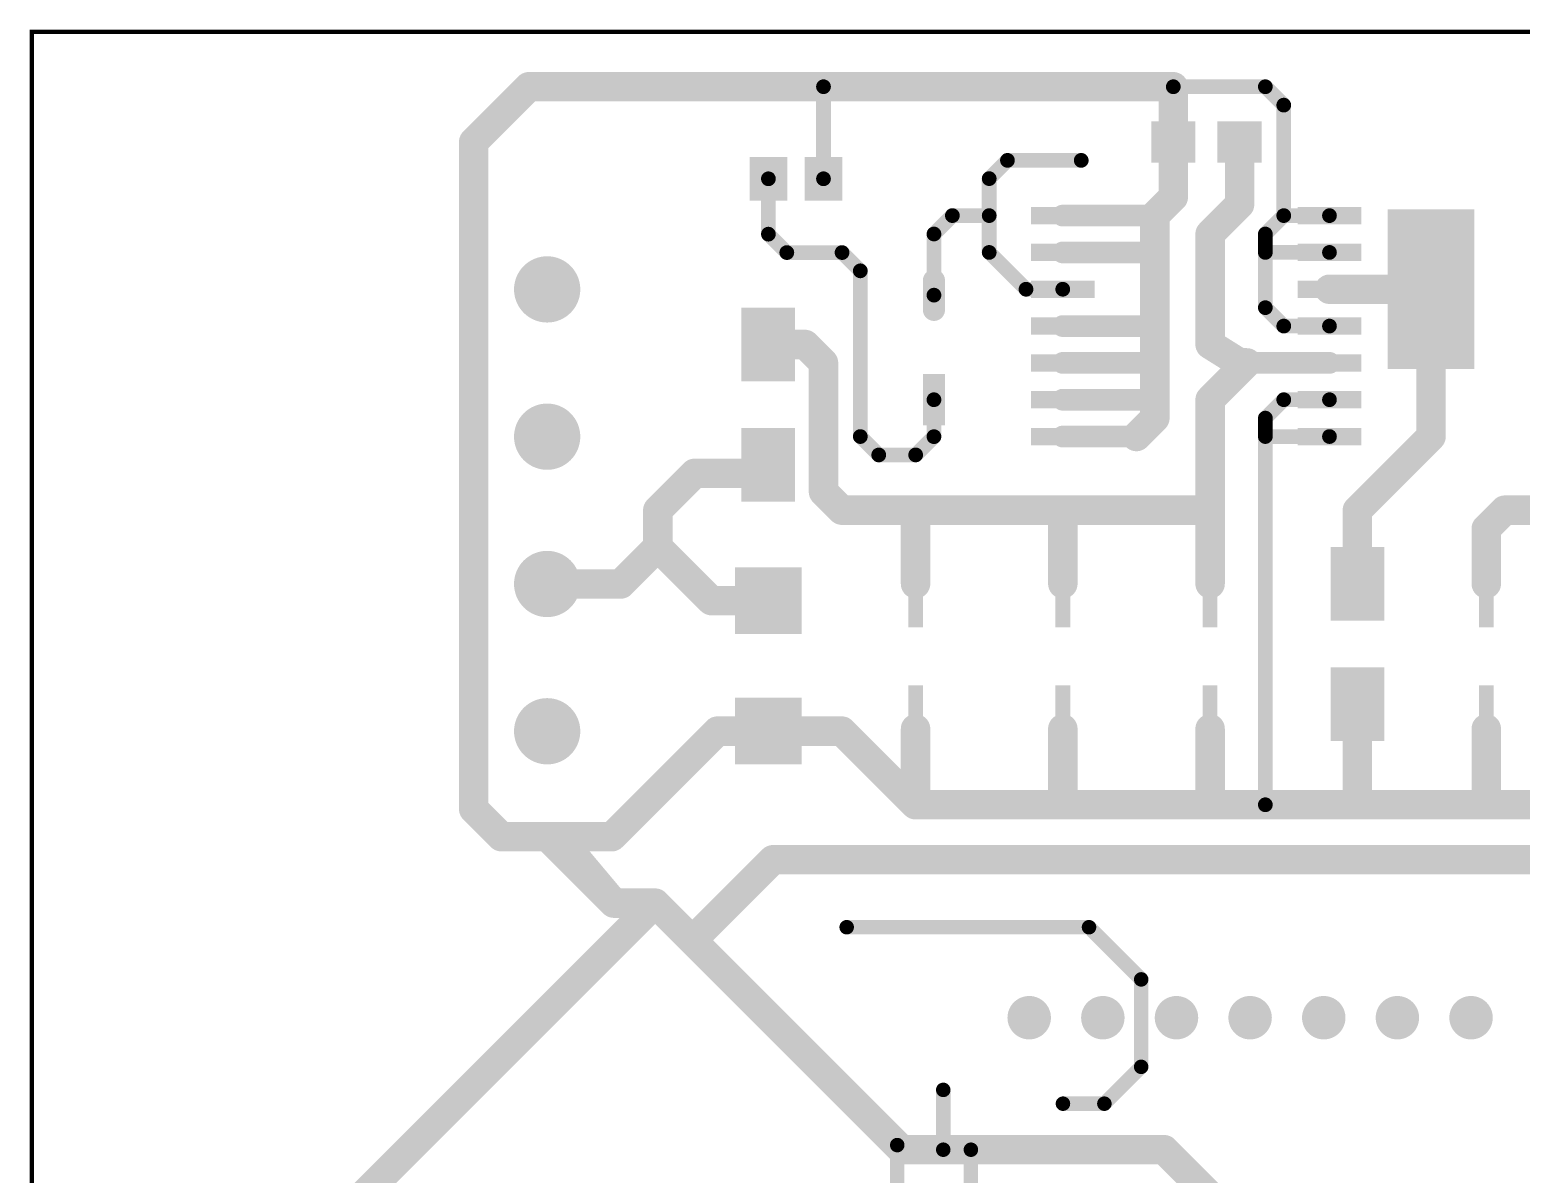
# Model space of a CAD drawing. Extents: x 0 to 80, y 0 to 110.
# Drawn here: x -0.1 to 51.4, y 70.6 to 110.1 of the extents above; entities that cross this region are included whole.
import ezdxf

# ---------------------------------------------------------------- set-up
doc = ezdxf.new("R2010")
doc.units = 0
doc.layers.add('Board_Outline', color=13, linetype='CONTINUOUS')
doc.layers.add('Top', color=5, linetype='CONTINUOUS')

msp = doc.modelspace()

# ---------------------------------------------------------------- linework, layer by layer
at = {"layer": 'Board_Outline', "linetype": 'CONTINUOUS', "const_width": 0.14}
msp.add_lwpolyline([(-0.0005, 0), (79.9995, 0), (79.9995, 110), (-0.0005, 110), (-0.0005, 0)], dxfattribs=at)
at = {"layer": 'Top', "linetype": 'CONTINUOUS'}
for points, const_width in [([(17.1445, 108.1076), (15.2395, 106.2026)], 1.016), ([(27.3045, 108.1076), (17.1445, 108.1076)], 1.016), ([(27.3045, 108.1076), (39.3695, 108.1076)], 1.016), ([(39.3695, 108.1076), (39.3695, 106.2026)], 1.016), ([(27.3045, 104.9326), (27.3045, 108.1076)], 0.508), ([(39.3695, 108.1076), (42.5445, 108.1076)], 0.508), ([(42.5445, 108.1076), (43.1795, 107.4726)], 0.508), ([(43.1795, 107.4726), (43.1795, 103.6626)], 0.508), ([(15.2395, 106.2026), (15.2395, 83.1952)], 1.016), ([(39.3695, 106.2026), (39.3695, 104.2976)], 1.016), ([(41.6555, 106.2026), (41.6555, 104.0436)], 1.016), ([(33.649, 105.5676), (33.0195, 104.9382)], 0.508), ([(36.1945, 105.5676), (33.649, 105.5676)], 0.508), ([(25.4045, 103.0226), (25.4045, 104.9326)], 0.508), ([(33.0195, 104.9382), (33.0195, 103.6626)], 0.508), ([(39.3695, 104.2976), (38.7345, 103.6626)], 1.016), ([(41.6555, 104.0436), (40.6395, 103.0276)], 1.016), ([(31.1145, 103.0276), (31.7495, 103.6626)], 0.508), ([(31.7495, 103.6626), (33.0195, 103.6626)], 0.508), ([(33.0195, 103.6626), (33.0195, 102.3926)], 0.508), ([(38.7345, 103.6626), (35.5565, 103.6626)], 0.75), ([(38.7345, 102.3926), (38.7345, 103.6626)], 1.016), ([(43.1795, 103.6626), (42.5445, 103.0276)], 0.508), ([(44.7565, 103.6626), (43.1795, 103.6626)], 0.508), ([(43.1795, 103.6626), (43.1795, 103.6626)], 0.508), ([(40.6395, 103.0276), (40.6395, 99.2176)], 1.016), ([(26.0395, 102.3876), (25.4045, 103.0226)], 0.508), ([(31.1145, 100.9189), (31.1145, 103.0276)], 0.508), ([(38.7345, 99.8526), (38.7345, 102.3926)], 1.016), ([(38.7345, 102.3926), (38.7345, 102.3926)], 1.016), ([(42.5445, 103.0276), (42.5445, 102.3926)], 0.508), ([(27.9445, 102.3876), (26.0395, 102.3876)], 0.508), ([(28.5745, 101.7576), (27.9445, 102.3876)], 0.508), ([(33.0195, 102.3926), (34.2895, 101.1226)], 0.508), ([(35.5565, 102.3926), (38.7345, 102.3926)], 0.75), ([(42.5445, 102.3926), (42.5445, 100.4876)], 0.508), ([(42.5445, 102.3926), (42.5445, 102.3926)], 0.508), ([(42.5445, 102.3926), (44.7565, 102.3926)], 0.508), ([(28.5745, 96.0426), (28.5745, 101.7576)], 0.508), ([(34.2895, 101.1226), (35.5565, 101.1226)], 0.508), ([(48.2595, 101.1226), (44.7565, 101.1226)], 1.016), ([(44.7565, 101.1226), (44.7565, 101.1226)], 1.016), ([(48.2595, 96.0426), (48.2595, 101.1226)], 1.016), ([(38.7345, 98.5826), (38.7345, 99.8526)], 1.016), ([(38.7345, 99.8526), (38.7345, 99.8526)], 1.016), ([(42.5445, 100.4876), (43.1795, 99.8526)], 0.508), ([(35.5565, 99.8526), (38.7345, 99.8526)], 0.75), ([(43.1795, 99.8526), (44.7565, 99.8526)], 0.508), ([(26.6695, 99.2176), (25.3995, 99.2176)], 1.016), ([(27.3045, 98.5826), (26.6695, 99.2176)], 1.016), ([(40.6395, 99.2176), (41.6555, 98.5826)], 1.016), ([(27.3045, 94.1376), (27.3045, 98.5826)], 1.016), ([(35.5565, 98.5826), (38.7345, 98.5826)], 0.75), ([(38.7345, 97.3126), (38.7345, 98.5826)], 1.016), ([(38.7345, 98.5826), (38.7345, 98.5826)], 1.016), ([(41.9095, 98.5826), (40.6395, 97.3126)], 1.016), ([(41.6555, 98.5826), (41.9095, 98.5826)], 1.016), ([(41.9095, 98.5826), (41.9095, 98.5826)], 1.016), ([(41.9095, 98.5826), (44.7565, 98.5826)], 0.75), ([(38.7345, 96.6776), (38.7345, 97.3126)], 1.016), ([(38.7345, 97.3126), (38.7345, 97.3126)], 1.016), ([(40.6395, 97.3126), (40.6395, 93.5026)], 1.016), ([(31.1145, 97.3126), (31.1145, 96.0386)], 0.508), ([(38.7345, 97.3126), (35.5565, 97.3126)], 0.75), ([(43.1795, 97.3126), (42.5445, 96.6776)], 0.508), ([(44.7565, 97.3126), (43.1795, 97.3126)], 0.508), ([(38.0995, 96.0426), (38.7345, 96.6776)], 1.016), ([(42.5445, 96.6776), (42.5445, 96.0426)], 0.508), ([(29.2095, 95.4076), (28.5745, 96.0426)], 0.508), ([(31.1145, 96.0386), (30.4835, 95.4076)], 0.508), ([(35.5565, 96.0426), (38.0995, 96.0426)], 0.75), ([(42.5445, 96.0426), (42.5445, 83.3426)], 0.508), ([(42.5445, 96.0426), (42.5445, 96.0426)], 0.508), ([(42.5445, 96.0426), (44.7565, 96.0426)], 0.508), ([(45.7195, 93.5026), (48.2595, 96.0426)], 1.016), ([(22.8595, 94.7726), (21.5895, 93.5026)], 1.016), ([(24.7645, 94.7726), (22.8595, 94.7726)], 1.016), ([(25.3995, 95.0676), (24.7645, 94.7726)], 1.016), ([(24.7645, 94.7726), (25.3995, 95.0676)], 1.016), ([(25.3995, 95.0676), (24.7645, 94.7726)], 1.016), ([(30.4835, 95.4076), (29.2095, 95.4076)], 0.508), ([(27.9395, 93.5026), (27.3045, 94.1376)], 1.016), ([(21.5895, 93.5026), (21.5895, 92.2326)], 1.016), ([(30.4795, 93.5026), (27.9395, 93.5026)], 1.016), ([(35.5595, 93.5026), (30.4795, 93.5026)], 1.016), ([(30.4795, 93.5026), (30.4795, 90.9626)], 1.016), ([(40.6395, 93.5026), (35.5595, 93.5026)], 1.016), ([(35.5595, 90.9626), (35.5595, 93.5026)], 1.016), ([(35.5595, 93.5026), (35.5595, 93.5026)], 1.016), ([(40.6395, 93.5026), (40.6395, 90.9626)], 1.016), ([(45.7195, 90.9626), (45.7195, 93.5026)], 1.016), ([(50.7995, 93.5026), (50.1645, 92.8676)], 1.016), ([(55.2445, 93.5026), (50.7995, 93.5026)], 1.016), ([(50.1645, 92.8676), (50.1645, 90.9626)], 1.016), ([(21.5895, 92.2326), (20.3142, 90.9573)], 1.016), ([(23.4395, 90.3826), (21.5895, 92.2326)], 1.016), ([(20.3142, 90.9573), (17.7732, 90.9573)], 1.016), ([(25.3995, 90.3826), (23.4395, 90.3826)], 1.016), ([(45.7195, 86.8126), (45.7195, 83.3426)], 1.016), ([(30.4795, 85.9626), (30.4795, 83.3426)], 1.016), ([(35.5595, 83.3426), (35.5595, 85.9626)], 1.016), ([(40.6395, 83.3426), (40.6395, 85.9626)], 1.016), ([(50.1645, 83.3426), (50.1645, 85.9626)], 1.016), ([(17.7795, 85.8773), (17.7732, 85.8773)], 1.016), ([(17.7795, 85.8826), (17.7795, 85.8773)], 1.016), ([(23.6457, 85.8826), (20.0041, 82.241)], 1.016), ([(25.3995, 85.8826), (23.6457, 85.8826)], 1.016), ([(27.9395, 85.8826), (25.3995, 85.8826)], 1.016), ([(30.4795, 83.3426), (27.9395, 85.8826)], 1.016), ([(30.4795, 83.3426), (35.5595, 83.3426)], 1.016), ([(35.5595, 83.3426), (40.6395, 83.3426)], 1.016), ([(40.6395, 83.3426), (42.5445, 83.3426)], 1.016), ([(42.5445, 83.3426), (45.7195, 83.3426)], 1.016), ([(45.7195, 83.3426), (50.1645, 83.3426)], 1.016), ([(45.7195, 83.3426), (45.7195, 83.3426)], 1.016), ([(50.1645, 83.3426), (55.2445, 83.3426)], 1.016), ([(15.2395, 83.1952), (16.1937, 82.241)], 1.016), ([(16.1937, 82.241), (18.0955, 82.241)], 1.016), ([(17.9402, 82.0823), (20.0734, 79.9491)], 1.016), ([(18.0955, 82.241), (20.0734, 79.9491)], 1.016), ([(20.0041, 82.241), (18.1492, 82.241)], 1.016), ([(18.1492, 82.241), (20.0734, 79.9491)], 1.016), ([(22.7843, 78.667), (25.5645, 81.4472)], 1.016), ([(25.5645, 81.4472), (62.3395, 81.4472)], 1.016), ([(1.5872, 60.034), (21.5023, 79.9491)], 1.016), ([(20.0734, 79.9491), (21.5023, 79.9491)], 1.016), ([(21.5023, 79.9491), (22.7843, 78.667)], 1.016), ([(21.5023, 79.9491), (21.5023, 79.9491)], 1.016), ([(36.4625, 79.1191), (28.1041, 79.1191)], 0.5), ([(38.2623, 77.3193), (36.4625, 79.1191)], 0.5), ([(30.0064, 71.4449), (22.7843, 78.667)], 1.016), ([(22.7843, 78.667), (29.8477, 71.6037)], 1.016), ([(38.2623, 74.3027), (38.2623, 77.3193)], 0.5), ([(36.9922, 73.0326), (38.2623, 74.3027)], 0.5), ([(31.4353, 71.4449), (31.4353, 73.5089)], 0.5), ([(35.5633, 73.0326), (36.9922, 73.0326)], 0.5), ([(31.4353, 71.4449), (30.0064, 71.4449)], 1.016), ([(30.0064, 71.4449), (39.0561, 71.4449)], 1.016), ([(29.8477, 71.6037), (29.8477, 67.2211)], 0.5), ([(32.3879, 71.4449), (31.4353, 71.4449)], 1.016), ([(32.3879, 67.2219), (32.3879, 71.4449)], 0.5), ([(39.0561, 71.4449), (48.4234, 62.0777)], 1.016)]:
    msp.add_lwpolyline(points, dxfattribs=dict(at, const_width=const_width))
for points, const_width in [([(16.8905, 108.1076, 1), (17.3985, 108.1076, 1), (16.8905, 108.1076, 1)], 0.508), ([(16.8905, 108.1076, 1), (17.3985, 108.1076, 1), (16.8905, 108.1076, 1)], 0.508), ([(27.0505, 108.1076, 1), (27.5585, 108.1076, 1), (27.0505, 108.1076, 1)], 0.508), ([(27.0505, 108.1076, 1), (27.5585, 108.1076, 1), (27.0505, 108.1076, 1)], 0.508), ([(39.1155, 108.1076, 1), (39.6235, 108.1076, 1), (39.1155, 108.1076, 1)], 0.508), ([(39.1155, 108.1076, 1), (39.6235, 108.1076, 1), (39.1155, 108.1076, 1)], 0.508), ([(27.1775, 108.1076, 1), (27.4315, 108.1076, 1), (27.1775, 108.1076, 1)], 0.254), ([(39.2425, 108.1076, 1), (39.4965, 108.1076, 1), (39.2425, 108.1076, 1)], 0.254), ([(42.4175, 108.1076, 1), (42.6715, 108.1076, 1), (42.4175, 108.1076, 1)], 0.254), ([(42.4175, 108.1076, 1), (42.6715, 108.1076, 1), (42.4175, 108.1076, 1)], 0.254), ([(43.0525, 107.4726, 1), (43.3065, 107.4726, 1), (43.0525, 107.4726, 1)], 0.254), ([(43.0525, 107.4726, 1), (43.3065, 107.4726, 1), (43.0525, 107.4726, 1)], 0.254), ([(14.9855, 106.2026, 1), (15.4935, 106.2026, 1), (14.9855, 106.2026, 1)], 0.508), ([(14.9855, 106.2026, 1), (15.4935, 106.2026, 1), (14.9855, 106.2026, 1)], 0.508), ([(39.1155, 106.2026, 1), (39.6235, 106.2026, 1), (39.1155, 106.2026, 1)], 0.508), ([(39.1155, 106.2026, 1), (39.6235, 106.2026, 1), (39.1155, 106.2026, 1)], 0.508), ([(41.4015, 106.2026, 1), (41.9095, 106.2026, 1), (41.4015, 106.2026, 1)], 0.508), ([(33.522, 105.5676, 1), (33.776, 105.5676, 1), (33.522, 105.5676, 1)], 0.254), ([(33.522, 105.5676, 1), (33.776, 105.5676, 1), (33.522, 105.5676, 1)], 0.254), ([(36.0675, 105.5676, 1), (36.3215, 105.5676, 1), (36.0675, 105.5676, 1)], 0.254), ([(25.2775, 104.9326, 1), (25.5315, 104.9326, 1), (25.2775, 104.9326, 1)], 0.254), ([(27.1775, 104.9326, 1), (27.4315, 104.9326, 1), (27.1775, 104.9326, 1)], 0.254), ([(32.8925, 104.9382, 1), (33.1465, 104.9382, 1), (32.8925, 104.9382, 1)], 0.254), ([(32.8925, 104.9382, 1), (33.1465, 104.9382, 1), (32.8925, 104.9382, 1)], 0.254), ([(39.1155, 104.2976, 1), (39.6235, 104.2976, 1), (39.1155, 104.2976, 1)], 0.508), ([(39.1155, 104.2976, 1), (39.6235, 104.2976, 1), (39.1155, 104.2976, 1)], 0.508), ([(41.4015, 104.0436, 1), (41.9095, 104.0436, 1), (41.4015, 104.0436, 1)], 0.508), ([(41.4015, 104.0436, 1), (41.9095, 104.0436, 1), (41.4015, 104.0436, 1)], 0.508), ([(31.6225, 103.6626, 1), (31.8765, 103.6626, 1), (31.6225, 103.6626, 1)], 0.254), ([(31.6225, 103.6626, 1), (31.8765, 103.6626, 1), (31.6225, 103.6626, 1)], 0.254), ([(32.8925, 103.6626, 1), (33.1465, 103.6626, 1), (32.8925, 103.6626, 1)], 0.254), ([(32.8925, 103.6626, 1), (33.1465, 103.6626, 1), (32.8925, 103.6626, 1)], 0.254), ([(32.8925, 103.6626, 1), (33.1465, 103.6626, 1), (32.8925, 103.6626, 1)], 0.254), ([(35.369, 103.6626, 1), (35.744, 103.6626, 1), (35.369, 103.6626, 1)], 0.375), ([(38.4805, 103.6626, 1), (38.9885, 103.6626, 1), (38.4805, 103.6626, 1)], 0.508), ([(38.4805, 103.6626, 1), (38.9885, 103.6626, 1), (38.4805, 103.6626, 1)], 0.508), ([(38.547, 103.6626, 1), (38.922, 103.6626, 1), (38.547, 103.6626, 1)], 0.375), ([(43.0525, 103.6626, 1), (43.3065, 103.6626, 1), (43.0525, 103.6626, 1)], 0.254), ([(43.0525, 103.6626, 1), (43.3065, 103.6626, 1), (43.0525, 103.6626, 1)], 0.254), ([(43.0525, 103.6626, 1), (43.3065, 103.6626, 1), (43.0525, 103.6626, 1)], 0.254), ([(43.0525, 103.6626, 1), (43.3065, 103.6626, 1), (43.0525, 103.6626, 1)], 0.254), ([(44.6295, 103.6626, 1), (44.8835, 103.6626, 1), (44.6295, 103.6626, 1)], 0.254), ([(40.3855, 103.0276, 1), (40.8935, 103.0276, 1), (40.3855, 103.0276, 1)], 0.508), ([(40.3855, 103.0276, 1), (40.8935, 103.0276, 1), (40.3855, 103.0276, 1)], 0.508), ([(25.2775, 103.0226, 1), (25.5315, 103.0226, 1), (25.2775, 103.0226, 1)], 0.254), ([(25.2775, 103.0226, 1), (25.5315, 103.0226, 1), (25.2775, 103.0226, 1)], 0.254), ([(30.9875, 103.0276, 1), (31.2415, 103.0276, 1), (30.9875, 103.0276, 1)], 0.254), ([(30.9875, 103.0276, 1), (31.2415, 103.0276, 1), (30.9875, 103.0276, 1)], 0.254), ([(38.4805, 102.3926, 1), (38.9885, 102.3926, 1), (38.4805, 102.3926, 1)], 0.508), ([(38.4805, 102.3926, 1), (38.9885, 102.3926, 1), (38.4805, 102.3926, 1)], 0.508), ([(38.4805, 102.3926, 1), (38.9885, 102.3926, 1), (38.4805, 102.3926, 1)], 0.508), ([(42.4175, 103.0276, 1), (42.6715, 103.0276, 1), (42.4175, 103.0276, 1)], 0.254), ([(42.4175, 103.0276, 1), (42.6715, 103.0276, 1), (42.4175, 103.0276, 1)], 0.254), ([(25.9125, 102.3876, 1), (26.1665, 102.3876, 1), (25.9125, 102.3876, 1)], 0.254), ([(25.9125, 102.3876, 1), (26.1665, 102.3876, 1), (25.9125, 102.3876, 1)], 0.254), ([(27.8175, 102.3876, 1), (28.0715, 102.3876, 1), (27.8175, 102.3876, 1)], 0.254), ([(27.8175, 102.3876, 1), (28.0715, 102.3876, 1), (27.8175, 102.3876, 1)], 0.254), ([(32.8925, 102.3926, 1), (33.1465, 102.3926, 1), (32.8925, 102.3926, 1)], 0.254), ([(32.8925, 102.3926, 1), (33.1465, 102.3926, 1), (32.8925, 102.3926, 1)], 0.254), ([(35.369, 102.3926, 1), (35.744, 102.3926, 1), (35.369, 102.3926, 1)], 0.375), ([(38.547, 102.3926, 1), (38.922, 102.3926, 1), (38.547, 102.3926, 1)], 0.375), ([(42.4175, 102.3926, 1), (42.6715, 102.3926, 1), (42.4175, 102.3926, 1)], 0.254), ([(42.4175, 102.3926, 1), (42.6715, 102.3926, 1), (42.4175, 102.3926, 1)], 0.254), ([(42.4175, 102.3926, 1), (42.6715, 102.3926, 1), (42.4175, 102.3926, 1)], 0.254), ([(42.4175, 102.3926, 1), (42.6715, 102.3926, 1), (42.4175, 102.3926, 1)], 0.254), ([(44.6295, 102.3926, 1), (44.8835, 102.3926, 1), (44.6295, 102.3926, 1)], 0.254), ([(18.3447, 101.1173, 1), (17.2017, 101.1173, 1), (18.3447, 101.1173, 1)], 1.143), ([(28.4475, 101.7576, 1), (28.7015, 101.7576, 1), (28.4475, 101.7576, 1)], 0.254), ([(28.4475, 101.7576, 1), (28.7015, 101.7576, 1), (28.4475, 101.7576, 1)], 0.254), ([(31.305, 101.4269, 1), (30.924, 101.4269, 1), (31.305, 101.4269, 1)], 0.381), ([(34.1625, 101.1226, 1), (34.4165, 101.1226, 1), (34.1625, 101.1226, 1)], 0.254), ([(34.1625, 101.1226, 1), (34.4165, 101.1226, 1), (34.1625, 101.1226, 1)], 0.254), ([(35.4295, 101.1226, 1), (35.6835, 101.1226, 1), (35.4295, 101.1226, 1)], 0.254), ([(44.5025, 101.1226, 1), (45.0105, 101.1226, 1), (44.5025, 101.1226, 1)], 0.508), ([(44.5025, 101.1226, 1), (45.0105, 101.1226, 1), (44.5025, 101.1226, 1)], 0.508), ([(48.0055, 101.1226, 1), (48.5135, 101.1226, 1), (48.0055, 101.1226, 1)], 0.508), ([(48.0055, 101.1226, 1), (48.5135, 101.1226, 1), (48.0055, 101.1226, 1)], 0.508), ([(30.9875, 100.9189, 1), (31.2415, 100.9189, 1), (30.9875, 100.9189, 1)], 0.254), ([(31.305, 100.4109, 1), (30.924, 100.4109, 1), (31.305, 100.4109, 1)], 0.381), ([(38.4805, 99.8526, 1), (38.9885, 99.8526, 1), (38.4805, 99.8526, 1)], 0.508), ([(38.4805, 99.8526, 1), (38.9885, 99.8526, 1), (38.4805, 99.8526, 1)], 0.508), ([(38.4805, 99.8526, 1), (38.9885, 99.8526, 1), (38.4805, 99.8526, 1)], 0.508), ([(42.4175, 100.4876, 1), (42.6715, 100.4876, 1), (42.4175, 100.4876, 1)], 0.254), ([(42.4175, 100.4876, 1), (42.6715, 100.4876, 1), (42.4175, 100.4876, 1)], 0.254), ([(35.369, 99.8526, 1), (35.744, 99.8526, 1), (35.369, 99.8526, 1)], 0.375), ([(38.547, 99.8526, 1), (38.922, 99.8526, 1), (38.547, 99.8526, 1)], 0.375), ([(43.0525, 99.8526, 1), (43.3065, 99.8526, 1), (43.0525, 99.8526, 1)], 0.254), ([(43.0525, 99.8526, 1), (43.3065, 99.8526, 1), (43.0525, 99.8526, 1)], 0.254), ([(44.6295, 99.8526, 1), (44.8835, 99.8526, 1), (44.6295, 99.8526, 1)], 0.254), ([(25.1455, 99.2176, 1), (25.6535, 99.2176, 1), (25.1455, 99.2176, 1)], 0.508), ([(26.4155, 99.2176, 1), (26.9235, 99.2176, 1), (26.4155, 99.2176, 1)], 0.508), ([(26.4155, 99.2176, 1), (26.9235, 99.2176, 1), (26.4155, 99.2176, 1)], 0.508), ([(40.3855, 99.2176, 1), (40.8935, 99.2176, 1), (40.3855, 99.2176, 1)], 0.508), ([(40.3855, 99.2176, 1), (40.8935, 99.2176, 1), (40.3855, 99.2176, 1)], 0.508), ([(27.0505, 98.5826, 1), (27.5585, 98.5826, 1), (27.0505, 98.5826, 1)], 0.508), ([(27.0505, 98.5826, 1), (27.5585, 98.5826, 1), (27.0505, 98.5826, 1)], 0.508), ([(35.369, 98.5826, 1), (35.744, 98.5826, 1), (35.369, 98.5826, 1)], 0.375), ([(38.4805, 98.5826, 1), (38.9885, 98.5826, 1), (38.4805, 98.5826, 1)], 0.508), ([(38.4805, 98.5826, 1), (38.9885, 98.5826, 1), (38.4805, 98.5826, 1)], 0.508), ([(38.4805, 98.5826, 1), (38.9885, 98.5826, 1), (38.4805, 98.5826, 1)], 0.508), ([(38.547, 98.5826, 1), (38.922, 98.5826, 1), (38.547, 98.5826, 1)], 0.375), ([(41.4015, 98.5826, 1), (41.9095, 98.5826, 1), (41.4015, 98.5826, 1)], 0.508), ([(41.4015, 98.5826, 1), (41.9095, 98.5826, 1), (41.4015, 98.5826, 1)], 0.508), ([(41.6555, 98.5826, 1), (42.1635, 98.5826, 1), (41.6555, 98.5826, 1)], 0.508), ([(41.6555, 98.5826, 1), (42.1635, 98.5826, 1), (41.6555, 98.5826, 1)], 0.508), ([(41.6555, 98.5826, 1), (42.1635, 98.5826, 1), (41.6555, 98.5826, 1)], 0.508), ([(41.722, 98.5826, 1), (42.097, 98.5826, 1), (41.722, 98.5826, 1)], 0.375), ([(44.569, 98.5826, 1), (44.944, 98.5826, 1), (44.569, 98.5826, 1)], 0.375), ([(38.4805, 97.3126, 1), (38.9885, 97.3126, 1), (38.4805, 97.3126, 1)], 0.508), ([(38.4805, 97.3126, 1), (38.9885, 97.3126, 1), (38.4805, 97.3126, 1)], 0.508), ([(38.4805, 97.3126, 1), (38.9885, 97.3126, 1), (38.4805, 97.3126, 1)], 0.508), ([(40.3855, 97.3126, 1), (40.8935, 97.3126, 1), (40.3855, 97.3126, 1)], 0.508), ([(40.3855, 97.3126, 1), (40.8935, 97.3126, 1), (40.3855, 97.3126, 1)], 0.508), ([(30.9875, 97.3126, 1), (31.2415, 97.3126, 1), (30.9875, 97.3126, 1)], 0.254), ([(35.369, 97.3126, 1), (35.744, 97.3126, 1), (35.369, 97.3126, 1)], 0.375), ([(38.547, 97.3126, 1), (38.922, 97.3126, 1), (38.547, 97.3126, 1)], 0.375), ([(43.0525, 97.3126, 1), (43.3065, 97.3126, 1), (43.0525, 97.3126, 1)], 0.254), ([(43.0525, 97.3126, 1), (43.3065, 97.3126, 1), (43.0525, 97.3126, 1)], 0.254), ([(44.6295, 97.3126, 1), (44.8835, 97.3126, 1), (44.6295, 97.3126, 1)], 0.254), ([(18.3447, 96.0373, 1), (17.2017, 96.0373, 1), (18.3447, 96.0373, 1)], 1.143), ([(38.4805, 96.6776, 1), (38.9885, 96.6776, 1), (38.4805, 96.6776, 1)], 0.508), ([(38.4805, 96.6776, 1), (38.9885, 96.6776, 1), (38.4805, 96.6776, 1)], 0.508), ([(42.4175, 96.6776, 1), (42.6715, 96.6776, 1), (42.4175, 96.6776, 1)], 0.254), ([(42.4175, 96.6776, 1), (42.6715, 96.6776, 1), (42.4175, 96.6776, 1)], 0.254), ([(28.4475, 96.0426, 1), (28.7015, 96.0426, 1), (28.4475, 96.0426, 1)], 0.254), ([(28.4475, 96.0426, 1), (28.7015, 96.0426, 1), (28.4475, 96.0426, 1)], 0.254), ([(30.9875, 96.0386, 1), (31.2415, 96.0386, 1), (30.9875, 96.0386, 1)], 0.254), ([(30.9875, 96.0386, 1), (31.2415, 96.0386, 1), (30.9875, 96.0386, 1)], 0.254), ([(35.369, 96.0426, 1), (35.744, 96.0426, 1), (35.369, 96.0426, 1)], 0.375), ([(37.8455, 96.0426, 1), (38.3535, 96.0426, 1), (37.8455, 96.0426, 1)], 0.508), ([(37.912, 96.0426, 1), (38.287, 96.0426, 1), (37.912, 96.0426, 1)], 0.375), ([(42.4175, 96.0426, 1), (42.6715, 96.0426, 1), (42.4175, 96.0426, 1)], 0.254), ([(42.4175, 96.0426, 1), (42.6715, 96.0426, 1), (42.4175, 96.0426, 1)], 0.254), ([(42.4175, 96.0426, 1), (42.6715, 96.0426, 1), (42.4175, 96.0426, 1)], 0.254), ([(42.4175, 96.0426, 1), (42.6715, 96.0426, 1), (42.4175, 96.0426, 1)], 0.254), ([(44.6295, 96.0426, 1), (44.8835, 96.0426, 1), (44.6295, 96.0426, 1)], 0.254), ([(48.0055, 96.0426, 1), (48.5135, 96.0426, 1), (48.0055, 96.0426, 1)], 0.508), ([(48.0055, 96.0426, 1), (48.5135, 96.0426, 1), (48.0055, 96.0426, 1)], 0.508), ([(22.6055, 94.7726, 1), (23.1135, 94.7726, 1), (22.6055, 94.7726, 1)], 0.508), ([(22.6055, 94.7726, 1), (23.1135, 94.7726, 1), (22.6055, 94.7726, 1)], 0.508), ([(24.5105, 94.7726, 1), (25.0185, 94.7726, 1), (24.5105, 94.7726, 1)], 0.508), ([(24.5105, 94.7726, 1), (25.0185, 94.7726, 1), (24.5105, 94.7726, 1)], 0.508), ([(24.5105, 94.7726, 1), (25.0185, 94.7726, 1), (24.5105, 94.7726, 1)], 0.508), ([(24.5105, 94.7726, 1), (25.0185, 94.7726, 1), (24.5105, 94.7726, 1)], 0.508), ([(25.1455, 95.0676, 1), (25.6535, 95.0676, 1), (25.1455, 95.0676, 1)], 0.508), ([(25.1455, 95.0676, 1), (25.6535, 95.0676, 1), (25.1455, 95.0676, 1)], 0.508), ([(25.1455, 95.0676, 1), (25.6535, 95.0676, 1), (25.1455, 95.0676, 1)], 0.508), ([(29.0825, 95.4076, 1), (29.3365, 95.4076, 1), (29.0825, 95.4076, 1)], 0.254), ([(29.0825, 95.4076, 1), (29.3365, 95.4076, 1), (29.0825, 95.4076, 1)], 0.254), ([(30.3565, 95.4076, 1), (30.6105, 95.4076, 1), (30.3565, 95.4076, 1)], 0.254), ([(30.3565, 95.4076, 1), (30.6105, 95.4076, 1), (30.3565, 95.4076, 1)], 0.254), ([(27.0505, 94.1376, 1), (27.5585, 94.1376, 1), (27.0505, 94.1376, 1)], 0.508), ([(27.0505, 94.1376, 1), (27.5585, 94.1376, 1), (27.0505, 94.1376, 1)], 0.508), ([(21.3355, 93.5026, 1), (21.8435, 93.5026, 1), (21.3355, 93.5026, 1)], 0.508), ([(21.3355, 93.5026, 1), (21.8435, 93.5026, 1), (21.3355, 93.5026, 1)], 0.508), ([(27.6855, 93.5026, 1), (28.1935, 93.5026, 1), (27.6855, 93.5026, 1)], 0.508), ([(27.6855, 93.5026, 1), (28.1935, 93.5026, 1), (27.6855, 93.5026, 1)], 0.508), ([(30.2255, 93.5026, 1), (30.7335, 93.5026, 1), (30.2255, 93.5026, 1)], 0.508), ([(30.2255, 93.5026, 1), (30.7335, 93.5026, 1), (30.2255, 93.5026, 1)], 0.508), ([(30.2255, 93.5026, 1), (30.7335, 93.5026, 1), (30.2255, 93.5026, 1)], 0.508), ([(35.3055, 93.5026, 1), (35.8135, 93.5026, 1), (35.3055, 93.5026, 1)], 0.508), ([(35.3055, 93.5026, 1), (35.8135, 93.5026, 1), (35.3055, 93.5026, 1)], 0.508), ([(35.3055, 93.5026, 1), (35.8135, 93.5026, 1), (35.3055, 93.5026, 1)], 0.508), ([(35.3055, 93.5026, 1), (35.8135, 93.5026, 1), (35.3055, 93.5026, 1)], 0.508), ([(40.3855, 93.5026, 1), (40.8935, 93.5026, 1), (40.3855, 93.5026, 1)], 0.508), ([(40.3855, 93.5026, 1), (40.8935, 93.5026, 1), (40.3855, 93.5026, 1)], 0.508), ([(40.3855, 93.5026, 1), (40.8935, 93.5026, 1), (40.3855, 93.5026, 1)], 0.508), ([(45.4655, 93.5026, 1), (45.9735, 93.5026, 1), (45.4655, 93.5026, 1)], 0.508), ([(45.4655, 93.5026, 1), (45.9735, 93.5026, 1), (45.4655, 93.5026, 1)], 0.508), ([(50.5455, 93.5026, 1), (51.0535, 93.5026, 1), (50.5455, 93.5026, 1)], 0.508), ([(50.5455, 93.5026, 1), (51.0535, 93.5026, 1), (50.5455, 93.5026, 1)], 0.508), ([(49.9105, 92.8676, 1), (50.4185, 92.8676, 1), (49.9105, 92.8676, 1)], 0.508), ([(49.9105, 92.8676, 1), (50.4185, 92.8676, 1), (49.9105, 92.8676, 1)], 0.508), ([(21.3355, 92.2326, 1), (21.8435, 92.2326, 1), (21.3355, 92.2326, 1)], 0.508), ([(21.3355, 92.2326, 1), (21.8435, 92.2326, 1), (21.3355, 92.2326, 1)], 0.508), ([(21.3355, 92.2326, 1), (21.8435, 92.2326, 1), (21.3355, 92.2326, 1)], 0.508), ([(18.3447, 90.9573, 1), (17.2017, 90.9573, 1), (18.3447, 90.9573, 1)], 1.143), ([(17.5192, 90.9573, 1), (18.0272, 90.9573, 1), (17.5192, 90.9573, 1)], 0.508), ([(20.0602, 90.9573, 1), (20.5682, 90.9573, 1), (20.0602, 90.9573, 1)], 0.508), ([(20.0602, 90.9573, 1), (20.5682, 90.9573, 1), (20.0602, 90.9573, 1)], 0.508), ([(30.2255, 90.9626, 1), (30.7335, 90.9626, 1), (30.2255, 90.9626, 1)], 0.508), ([(35.3055, 90.9626, 1), (35.8135, 90.9626, 1), (35.3055, 90.9626, 1)], 0.508), ([(40.3855, 90.9626, 1), (40.8935, 90.9626, 1), (40.3855, 90.9626, 1)], 0.508), ([(45.4655, 90.9626, 1), (45.9735, 90.9626, 1), (45.4655, 90.9626, 1)], 0.508), ([(49.9105, 90.9626, 1), (50.4185, 90.9626, 1), (49.9105, 90.9626, 1)], 0.508), ([(23.1855, 90.3826, 1), (23.6935, 90.3826, 1), (23.1855, 90.3826, 1)], 0.508), ([(23.1855, 90.3826, 1), (23.6935, 90.3826, 1), (23.1855, 90.3826, 1)], 0.508), ([(25.1455, 90.3826, 1), (25.6535, 90.3826, 1), (25.1455, 90.3826, 1)], 0.508), ([(18.3447, 85.8773, 1), (17.2017, 85.8773, 1), (18.3447, 85.8773, 1)], 1.143), ([(45.4655, 86.8126, 1), (45.9735, 86.8126, 1), (45.4655, 86.8126, 1)], 0.508), ([(30.2255, 85.9626, 1), (30.7335, 85.9626, 1), (30.2255, 85.9626, 1)], 0.508), ([(35.3055, 85.9626, 1), (35.8135, 85.9626, 1), (35.3055, 85.9626, 1)], 0.508), ([(40.3855, 85.9626, 1), (40.8935, 85.9626, 1), (40.3855, 85.9626, 1)], 0.508), ([(49.9105, 85.9626, 1), (50.4185, 85.9626, 1), (49.9105, 85.9626, 1)], 0.508), ([(17.5192, 85.8773, 1), (18.0272, 85.8773, 1), (17.5192, 85.8773, 1)], 0.508), ([(17.5255, 85.8826, 1), (18.0335, 85.8826, 1), (17.5255, 85.8826, 1)], 0.508), ([(17.5255, 85.8773, 1), (18.0335, 85.8773, 1), (17.5255, 85.8773, 1)], 0.508), ([(17.5255, 85.8773, 1), (18.0335, 85.8773, 1), (17.5255, 85.8773, 1)], 0.508), ([(23.3917, 85.8826, 1), (23.8997, 85.8826, 1), (23.3917, 85.8826, 1)], 0.508), ([(23.3917, 85.8826, 1), (23.8997, 85.8826, 1), (23.3917, 85.8826, 1)], 0.508), ([(25.1455, 85.8826, 1), (25.6535, 85.8826, 1), (25.1455, 85.8826, 1)], 0.508), ([(25.1455, 85.8826, 1), (25.6535, 85.8826, 1), (25.1455, 85.8826, 1)], 0.508), ([(27.6855, 85.8826, 1), (28.1935, 85.8826, 1), (27.6855, 85.8826, 1)], 0.508), ([(27.6855, 85.8826, 1), (28.1935, 85.8826, 1), (27.6855, 85.8826, 1)], 0.508), ([(30.2255, 83.3426, 1), (30.7335, 83.3426, 1), (30.2255, 83.3426, 1)], 0.508), ([(30.2255, 83.3426, 1), (30.7335, 83.3426, 1), (30.2255, 83.3426, 1)], 0.508), ([(30.2255, 83.3426, 1), (30.7335, 83.3426, 1), (30.2255, 83.3426, 1)], 0.508), ([(35.3055, 83.3426, 1), (35.8135, 83.3426, 1), (35.3055, 83.3426, 1)], 0.508), ([(35.3055, 83.3426, 1), (35.8135, 83.3426, 1), (35.3055, 83.3426, 1)], 0.508), ([(35.3055, 83.3426, 1), (35.8135, 83.3426, 1), (35.3055, 83.3426, 1)], 0.508), ([(40.3855, 83.3426, 1), (40.8935, 83.3426, 1), (40.3855, 83.3426, 1)], 0.508), ([(40.3855, 83.3426, 1), (40.8935, 83.3426, 1), (40.3855, 83.3426, 1)], 0.508), ([(40.3855, 83.3426, 1), (40.8935, 83.3426, 1), (40.3855, 83.3426, 1)], 0.508), ([(42.2905, 83.3426, 1), (42.7985, 83.3426, 1), (42.2905, 83.3426, 1)], 0.508), ([(42.2905, 83.3426, 1), (42.7985, 83.3426, 1), (42.2905, 83.3426, 1)], 0.508), ([(45.4655, 83.3426, 1), (45.9735, 83.3426, 1), (45.4655, 83.3426, 1)], 0.508), ([(45.4655, 83.3426, 1), (45.9735, 83.3426, 1), (45.4655, 83.3426, 1)], 0.508), ([(45.4655, 83.3426, 1), (45.9735, 83.3426, 1), (45.4655, 83.3426, 1)], 0.508), ([(45.4655, 83.3426, 1), (45.9735, 83.3426, 1), (45.4655, 83.3426, 1)], 0.508), ([(49.9105, 83.3426, 1), (50.4185, 83.3426, 1), (49.9105, 83.3426, 1)], 0.508), ([(49.9105, 83.3426, 1), (50.4185, 83.3426, 1), (49.9105, 83.3426, 1)], 0.508), ([(49.9105, 83.3426, 1), (50.4185, 83.3426, 1), (49.9105, 83.3426, 1)], 0.508), ([(14.9855, 83.1952, 1), (15.4935, 83.1952, 1), (14.9855, 83.1952, 1)], 0.508), ([(14.9855, 83.1952, 1), (15.4935, 83.1952, 1), (14.9855, 83.1952, 1)], 0.508), ([(42.4175, 83.3426, 1), (42.6715, 83.3426, 1), (42.4175, 83.3426, 1)], 0.254), ([(15.9397, 82.241, 1), (16.4477, 82.241, 1), (15.9397, 82.241, 1)], 0.508), ([(15.9397, 82.241, 1), (16.4477, 82.241, 1), (15.9397, 82.241, 1)], 0.508), ([(17.6862, 82.0823, 1), (18.1942, 82.0823, 1), (17.6862, 82.0823, 1)], 0.508), ([(17.8415, 82.241, 1), (18.3495, 82.241, 1), (17.8415, 82.241, 1)], 0.508), ([(17.8415, 82.241, 1), (18.3495, 82.241, 1), (17.8415, 82.241, 1)], 0.508), ([(17.8952, 82.241, 1), (18.4032, 82.241, 1), (17.8952, 82.241, 1)], 0.508), ([(17.8952, 82.241, 1), (18.4032, 82.241, 1), (17.8952, 82.241, 1)], 0.508), ([(19.7501, 82.241, 1), (20.2581, 82.241, 1), (19.7501, 82.241, 1)], 0.508), ([(19.7501, 82.241, 1), (20.2581, 82.241, 1), (19.7501, 82.241, 1)], 0.508), ([(25.3105, 81.4472, 1), (25.8185, 81.4472, 1), (25.3105, 81.4472, 1)], 0.508), ([(25.3105, 81.4472, 1), (25.8185, 81.4472, 1), (25.3105, 81.4472, 1)], 0.508), ([(19.8194, 79.9491, 1), (20.3274, 79.9491, 1), (19.8194, 79.9491, 1)], 0.508), ([(19.8194, 79.9491, 1), (20.3274, 79.9491, 1), (19.8194, 79.9491, 1)], 0.508), ([(19.8194, 79.9491, 1), (20.3274, 79.9491, 1), (19.8194, 79.9491, 1)], 0.508), ([(19.8194, 79.9491, 1), (20.3274, 79.9491, 1), (19.8194, 79.9491, 1)], 0.508), ([(21.2483, 79.9491, 1), (21.7563, 79.9491, 1), (21.2483, 79.9491, 1)], 0.508), ([(21.2483, 79.9491, 1), (21.7563, 79.9491, 1), (21.2483, 79.9491, 1)], 0.508), ([(21.2483, 79.9491, 1), (21.7563, 79.9491, 1), (21.2483, 79.9491, 1)], 0.508), ([(21.2483, 79.9491, 1), (21.7563, 79.9491, 1), (21.2483, 79.9491, 1)], 0.508), ([(27.9791, 79.1191, 1), (28.2291, 79.1191, 1), (27.9791, 79.1191, 1)], 0.25), ([(36.3375, 79.1191, 1), (36.5875, 79.1191, 1), (36.3375, 79.1191, 1)], 0.25), ([(36.3375, 79.1191, 1), (36.5875, 79.1191, 1), (36.3375, 79.1191, 1)], 0.25), ([(22.5303, 78.667, 1), (23.0383, 78.667, 1), (22.5303, 78.667, 1)], 0.508), ([(22.5303, 78.667, 1), (23.0383, 78.667, 1), (22.5303, 78.667, 1)], 0.508), ([(22.5303, 78.667, 1), (23.0383, 78.667, 1), (22.5303, 78.667, 1)], 0.508), ([(22.5303, 78.667, 1), (23.0383, 78.667, 1), (22.5303, 78.667, 1)], 0.508), ([(38.1373, 77.3193, 1), (38.3873, 77.3193, 1), (38.1373, 77.3193, 1)], 0.25), ([(38.1373, 77.3193, 1), (38.3873, 77.3193, 1), (38.1373, 77.3193, 1)], 0.25), ([(34.7742, 75.9979, 1), (34.0249, 75.9979, 1), (34.7742, 75.9979, 1)], 0.7493), ([(37.3142, 75.9979, 1), (36.5649, 75.9979, 1), (37.3142, 75.9979, 1)], 0.7493), ([(39.8542, 75.9979, 1), (39.1049, 75.9979, 1), (39.8542, 75.9979, 1)], 0.7493), ([(42.3942, 75.9979, 1), (41.6449, 75.9979, 1), (42.3942, 75.9979, 1)], 0.7493), ([(44.9342, 75.9979, 1), (44.1849, 75.9979, 1), (44.9342, 75.9979, 1)], 0.7493), ([(47.4742, 75.9979, 1), (46.7249, 75.9979, 1), (47.4742, 75.9979, 1)], 0.7493), ([(50.0142, 75.9979, 1), (49.2649, 75.9979, 1), (50.0142, 75.9979, 1)], 0.7493), ([(38.1373, 74.3027, 1), (38.3873, 74.3027, 1), (38.1373, 74.3027, 1)], 0.25), ([(38.1373, 74.3027, 1), (38.3873, 74.3027, 1), (38.1373, 74.3027, 1)], 0.25), ([(31.3103, 73.5089, 1), (31.5603, 73.5089, 1), (31.3103, 73.5089, 1)], 0.25), ([(35.4383, 73.0326, 1), (35.6883, 73.0326, 1), (35.4383, 73.0326, 1)], 0.25), ([(36.8672, 73.0326, 1), (37.1172, 73.0326, 1), (36.8672, 73.0326, 1)], 0.25), ([(36.8672, 73.0326, 1), (37.1172, 73.0326, 1), (36.8672, 73.0326, 1)], 0.25), ([(29.5937, 71.6037, 1), (30.1017, 71.6037, 1), (29.5937, 71.6037, 1)], 0.508), ([(29.7524, 71.4449, 1), (30.2604, 71.4449, 1), (29.7524, 71.4449, 1)], 0.508), ([(29.7524, 71.4449, 1), (30.2604, 71.4449, 1), (29.7524, 71.4449, 1)], 0.508), ([(29.7524, 71.4449, 1), (30.2604, 71.4449, 1), (29.7524, 71.4449, 1)], 0.508), ([(29.7227, 71.6037, 1), (29.9727, 71.6037, 1), (29.7227, 71.6037, 1)], 0.25), ([(31.1813, 71.4449, 1), (31.6893, 71.4449, 1), (31.1813, 71.4449, 1)], 0.508), ([(31.1813, 71.4449, 1), (31.6893, 71.4449, 1), (31.1813, 71.4449, 1)], 0.508), ([(31.3103, 71.4449, 1), (31.5603, 71.4449, 1), (31.3103, 71.4449, 1)], 0.25), ([(32.1339, 71.4449, 1), (32.6419, 71.4449, 1), (32.1339, 71.4449, 1)], 0.508), ([(32.2629, 71.4449, 1), (32.5129, 71.4449, 1), (32.2629, 71.4449, 1)], 0.25), ([(38.8021, 71.4449, 1), (39.3101, 71.4449, 1), (38.8021, 71.4449, 1)], 0.508), ([(38.8021, 71.4449, 1), (39.3101, 71.4449, 1), (38.8021, 71.4449, 1)], 0.508)]:
    msp.add_lwpolyline(points, format="xyb", dxfattribs=dict(at, const_width=const_width))
at = {"layer": 'Top'}
for points in [[(38.6075, 106.9138), (40.1315, 106.9138), (38.6075, 105.4914), (40.1315, 105.4914)], [(40.8935, 106.9138), (42.4175, 106.9138), (40.8935, 105.4914), (42.4175, 105.4914)], [(24.7545, 105.6826), (26.0545, 105.6826), (24.7545, 104.1826), (26.0545, 104.1826)], [(26.6545, 105.6826), (27.9545, 105.6826), (26.6545, 104.1826), (27.9545, 104.1826)], [(34.4565, 103.9626), (36.6565, 103.9626), (34.4565, 103.3626), (36.6565, 103.3626)], [(43.6565, 103.9626), (45.8565, 103.9626), (43.6565, 103.3626), (45.8565, 103.3626)], [(46.7609, 103.8785), (49.7581, 103.8785), (46.7609, 98.3667), (49.7581, 98.3667)], [(34.4565, 102.6926), (36.6565, 102.6926), (34.4565, 102.0926), (36.6565, 102.0926)], [(43.6565, 102.6926), (45.8565, 102.6926), (43.6565, 102.0926), (45.8565, 102.0926)], [(30.7335, 101.4269), (31.4955, 101.4269), (30.7335, 100.4109), (31.4955, 100.4109)], [(34.4565, 101.4226), (36.6565, 101.4226), (34.4565, 100.8226), (36.6565, 100.8226)], [(43.6565, 101.4226), (45.8565, 101.4226), (43.6565, 100.8226), (45.8565, 100.8226)], [(24.4745, 100.4926), (26.3245, 100.4926), (24.4745, 97.9426), (26.3245, 97.9426)], [(34.4565, 100.1526), (36.6565, 100.1526), (34.4565, 99.5526), (36.6565, 99.5526)], [(43.6565, 100.1526), (45.8565, 100.1526), (43.6565, 99.5526), (45.8565, 99.5526)], [(34.4565, 98.8826), (36.6565, 98.8826), (34.4565, 98.2826), (36.6565, 98.2826)], [(43.6565, 98.8826), (45.8565, 98.8826), (43.6565, 98.2826), (45.8565, 98.2826)], [(30.7335, 98.2016), (31.4955, 98.2016), (30.7335, 96.4236), (31.4955, 96.4236)], [(34.4565, 97.6126), (36.6565, 97.6126), (34.4565, 97.0126), (36.6565, 97.0126)], [(43.6565, 97.6126), (45.8565, 97.6126), (43.6565, 97.0126), (45.8565, 97.0126)], [(24.4745, 96.3426), (26.3245, 96.3426), (24.4745, 93.7926), (26.3245, 93.7926)], [(34.4565, 96.3426), (36.6565, 96.3426), (34.4565, 95.7426), (36.6565, 95.7426)], [(43.6565, 96.3426), (45.8565, 96.3426), (43.6565, 95.7426), (45.8565, 95.7426)], [(30.2255, 92.4626), (30.7335, 92.4626), (30.2255, 89.4626), (30.7335, 89.4626)], [(35.3055, 92.4626), (35.8135, 92.4626), (35.3055, 89.4626), (35.8135, 89.4626)], [(40.3855, 92.4626), (40.8935, 92.4626), (40.3855, 89.4626), (40.8935, 89.4626)], [(44.7945, 92.2376), (46.6445, 92.2376), (44.7945, 89.6876), (46.6445, 89.6876)], [(49.9105, 92.4626), (50.4185, 92.4626), (49.9105, 89.4626), (50.4185, 89.4626)], [(24.2495, 91.5326), (26.5495, 91.5326), (24.2495, 89.2326), (26.5495, 89.2326)], [(44.7945, 88.0876), (46.6445, 88.0876), (44.7945, 85.5376), (46.6445, 85.5376)], [(30.2255, 87.4626), (30.7335, 87.4626), (30.2255, 84.4626), (30.7335, 84.4626)], [(35.3055, 87.4626), (35.8135, 87.4626), (35.3055, 84.4626), (35.8135, 84.4626)], [(40.3855, 87.4626), (40.8935, 87.4626), (40.3855, 84.4626), (40.8935, 84.4626)], [(49.9105, 87.4626), (50.4185, 87.4626), (49.9105, 84.4626), (50.4185, 84.4626)], [(24.2495, 87.0326), (26.5495, 87.0326), (24.2495, 84.7326), (26.5495, 84.7326)]]:
    msp.add_solid(points, dxfattribs=at)

doc.saveas('drawing.dxf')
